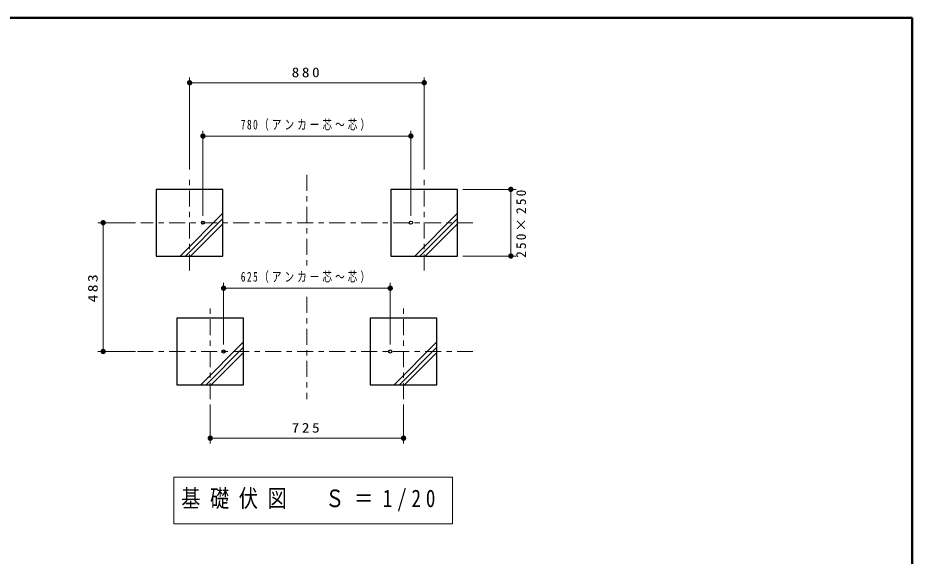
# Model space of a CAD drawing. Units: millimetres on the paper, scale 1:20. Extents: x -365 to 0, y 0 to 257.
# Drawn here: x -167.7 to 0, y 156.1 to 257 of the extents above; entities that cross this region are included whole.
import ezdxf

# ---------------------------------------------------------------- set-up
doc = ezdxf.new("R2010")
doc.units = ezdxf.units.MM
doc.linetypes.add('USER2', pattern=[6, 3, -1, 1, -1])
doc.layers.add('LY_1', color=7, linetype='Continuous', lineweight=25)
doc.layers.add('LY_3', color=7, linetype='Continuous', lineweight=13)
doc.styles.add('ＭＳ ゴシック', font='')
doc.styles.get('ＭＳ ゴシック').set_extended_font_data('MS Gothic')

# ---------------------------------------------------------------- blocks, each defined once
blk = doc.blocks.new('filled_dot')
at = {"color": 0, "linetype": 'Continuous', "lineweight": -2, "const_width": 1.25}
blk.add_lwpolyline([(-0.625, 0, 1), (0.625, 0, 1)], format="xyb", close=True, dxfattribs=at)

msp = doc.modelspace()

# ---------------------------------------------------------------- linework, layer by layer
at = {"layer": 'LY_1', "lineweight": 13}
for p, q in [((-135.508, 228.552), (-135.508, 245.841)), ((-91.508, 228.552), (-91.508, 245.841)), ((-135.508, 244.841), (-91.508, 244.841)), ((-133.008, 219.891), (-133.008, 235.841)), ((-133.008, 234.841), (-94.008, 234.841)), ((-94.008, 219.891), (-94.008, 235.841)), ((-84.258, 224.841), (-74.258, 224.841)), ((-75.258, 224.841), (-75.258, 212.341)), ((-137.295, 212.341), (-129.258, 220.378)), ((-93.295, 212.341), (-85.258, 220.378)), ((-145.657, 218.591), (-152.721, 218.591)), ((-151.721, 194.435), (-151.721, 218.591)), ((-135.315, 212.341), (-129.258, 218.398)), ((-91.315, 212.341), (-85.258, 218.398)), ((-84.258, 212.341), (-74.258, 212.341)), ((-129.138, 195.735), (-129.138, 207.302)), ((-129.138, 206.302), (-97.878, 206.302)), ((-97.878, 195.735), (-97.878, 207.302)), ((-133.425, 188.185), (-125.388, 196.222)), ((-97.165, 188.185), (-89.128, 196.222)), ((-145.657, 194.435), (-152.721, 194.435)), ((-131.445, 188.185), (-125.388, 194.242)), ((-95.185, 188.185), (-89.128, 194.242)), ((-131.638, 184.474), (-131.638, 177.185)), ((-95.378, 184.474), (-95.378, 177.185)), ((-95.378, 178.185), (-131.638, 178.185)), ((-138.486, 170.903), (-138.486, 162.103)), ((-86.186, 170.903), (-138.486, 170.903)), ((-86.186, 162.103), (-86.186, 170.903)), ((-138.486, 162.103), (-86.186, 162.103))]:
    msp.add_line(p, q, dxfattribs=at)
at = {"layer": 'LY_1', "linetype": 'USER2', "lineweight": 13}
for p, q in [((-135.508, 209.63), (-135.508, 227.552)), ((-113.508, 227.552), (-113.508, 210.517)), ((-91.508, 209.63), (-91.508, 227.552)), ((-82.359, 218.591), (-144.657, 218.591)), ((-113.508, 204.708), (-113.508, 185.474)), ((-131.638, 185.474), (-131.638, 203.396)), ((-95.378, 185.474), (-95.378, 203.396)), ((-82.359, 194.435), (-145.282, 194.435))]:
    msp.add_line(p, q, dxfattribs=at)
at = {"layer": 'LY_1'}
for p, q in [((-129.258, 224.841), (-141.758, 224.841)), ((-141.758, 224.841), (-141.758, 212.341)), ((-129.258, 212.341), (-129.258, 224.841)), ((-97.758, 224.841), (-97.758, 212.341)), ((-85.258, 224.841), (-97.758, 224.841)), ((-85.258, 212.341), (-85.258, 224.841)), ((-136.305, 212.341), (-129.258, 219.388)), ((-92.305, 212.341), (-85.258, 219.388)), ((-141.758, 212.341), (-129.258, 212.341)), ((-97.758, 212.341), (-85.258, 212.341)), ((-125.388, 200.685), (-137.888, 200.685)), ((-137.888, 200.685), (-137.888, 188.185)), ((-125.388, 188.185), (-125.388, 200.685)), ((-101.628, 200.685), (-101.628, 188.185)), ((-89.128, 200.685), (-101.628, 200.685)), ((-89.128, 188.185), (-89.128, 200.685)), ((-132.435, 188.185), (-125.388, 195.232)), ((-96.175, 188.185), (-89.128, 195.232)), ((-137.888, 188.185), (-125.388, 188.185)), ((-101.628, 188.185), (-89.128, 188.185))]:
    msp.add_line(p, q, dxfattribs=at)
for centre in [(-133.008, 218.591), (-94.008, 218.591), (-129.138, 194.435), (-97.878, 194.435)]:
    msp.add_circle(centre, 0.3, dxfattribs=at)
at = {"layer": 'LY_3', "lineweight": 50}
for p, q in [((0, 257), (-365, 257)), ((0, 0), (0, 257))]:
    msp.add_line(p, q, dxfattribs=at)

# ---------------------------------------------------------------- block references
at = {"layer": 'LY_1', "lineweight": 13, "xscale": 0.4, "yscale": 0.4}
for p in [(-135.508, 244.841), (-133.008, 234.841), (-129.138, 206.302), (-131.638, 178.185)]:
    msp.add_blockref('filled_dot', p, dxfattribs=at)
for p, rotation in [((-91.508, 244.841), 180), ((-94.008, 234.841), 180), ((-75.258, 224.841), 270), ((-151.721, 218.591), 270), ((-75.258, 212.341), 90), ((-97.878, 206.302), 180), ((-151.721, 194.435), 90), ((-95.378, 178.185), 180)]:
    msp.add_blockref('filled_dot', p, dxfattribs=dict(at, rotation=rotation))

# ---------------------------------------------------------------- texts
at = {"layer": 'LY_1', "style": 'ＭＳ ゴシック'}
for s, insert, char_height, attachment_point in [('\\T1.33;\\W1.15;880', (-113.508, 245.841), 1.833, 8), ('\\T1.32;\\W0.7;780（アンカー芯～芯）', (-113.508, 235.841), 1.833, 8), ('\\T1.32;\\W0.7;625（アンカー芯～芯）', (-113.508, 207.302), 1.833, 8), ('\\T1.33;\\W1.15;725', (-113.508, 179.185), 1.833, 8), ('\\T1.5;\\W0.8;基礎伏図\u3000Ｓ＝1/20', (-137.086, 166.503), 3.299, 4)]:
    msp.add_mtext(s, dxfattribs=dict(at, insert=insert, char_height=char_height, attachment_point=attachment_point))
at = {"layer": 'LY_1', "char_height": 1.833, "rotation": 90, "style": 'ＭＳ ゴシック'}
for s, insert, attachment_point in [('\\T1.32;250×250', (-74.258, 218.591), 2), ('\\T1.33;\\W1.15;483', (-152.721, 206.513), 8)]:
    msp.add_mtext(s, dxfattribs=dict(at, insert=insert, attachment_point=attachment_point))

doc.saveas('drawing.dxf')
